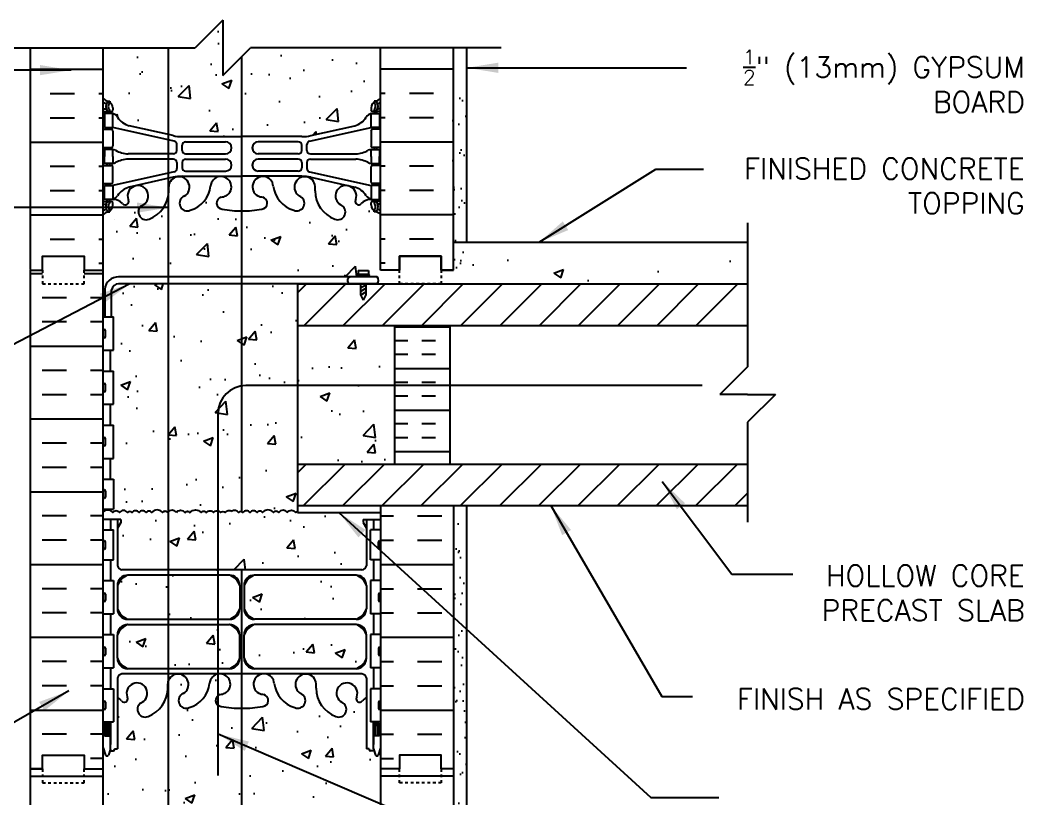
# Model space of a CAD drawing. Header units: inches. Extents: x 248.5 to 304.8, y 147.1 to 213.
# Drawn here: x 268.63 to 304.79, y 184.91 to 213.01 of the extents above; entities that cross this region are included whole.
import ezdxf

# ---------------------------------------------------------------- set-up
doc = ezdxf.new("R2010")
doc.units = ezdxf.units.IN
doc.header["$MEASUREMENT"] = 0
doc.linetypes.add('DASHED2', pattern=[0.375, 0.25, -0.125])
for name, color, linetype in [('HATCH', 12, 'Continuous'), ('line25', 2, 'Continuous'), ('LINE3', 3, 'Continuous'), ('LINE50', 5, 'Continuous'), ('LINE9', 9, 'Continuous'), ('TEXT', 4, 'Continuous'), ('Web_Edge', 9, 'Continuous')]:
    doc.layers.add(name, color=color, linetype=linetype)
doc.styles.add('DIM', font='romans.shx', dxfattribs={"width": 0.7})
doc.styles.add('ROMANS', font='romans.shx', dxfattribs={"height": 0.75})
doc.dimstyles.new('ext_12', dxfattribs={"dimscale": 12, "dimtxt": 0.09375, "dimasz": 0.09375, "dimexe": 0.09375, "dimexo": 0.0625, "dimgap": 0.0625, "dimtad": 1, "dimdec": 1, "dimzin": 3, "dimdsep": 46, "dimlunit": 4, "dimtxsty": 'DIM', "dimcen": 0.09, "dimdle": 0.09375, "dimclrt": 4, "dimadec": 0, "dimazin": 0, "dimtfac": 1, "dimtdec": 1, "dimtmove": 2, "dimatfit": 3, "dimfxl": 1, "dimfrac": 2, "dimtolj": 1, "dimtzin": 0, "dimarcsym": 0})
pattern_1 = [(50, (0, 0), (3.5863, -0.31376), [0.375, -4.125]), (355, (0, 0), (-0.693757, 3.76096), [0.3, -3.3]), (100.4514, (0.299, -0.026), (2.892544, 3.4472), [0.3187, -3.50571]), (46.1842, (0, 1), (5.336207, -0.827596), [0.5625, -6.1875]), (96.6356, (0.4447, 0.931), (4.67331, 4.87059), [0.47805, -5.25857]), (351.1842, (0, 1), (4.67331, 4.87059), [0.45, -4.95]), (21, (0.5, 0.75), (2.984535, -2.013094), [0.375, -4.125]), (326, (0.5, 0.75), (1.216577, 3.62575), [0.3, -3.3]), (71.4514, (0.7487, 0.5822), (4.201112, 1.612656), [0.3187, -3.50571]), (37.5, (0, 0), (0.0607993, 1.6644693), [0, -3.26, 0, -3.35, 0, -3.3125]), (7.5, (0, 0), (1.315348, 1.972059), [0, -1.91, 0, -3.185, 0, -1.2625]), (327.5, (-1.115, 0), (2.669112, -0.1127744), [0, -1.25, 0, -3.9, 0, -5.175]), (317.5, (-1.615, 0), (2.915931, 0.500525), [0, -1.625, 0, -2.59, 0, -3.675])]

msp = doc.modelspace()

# ---------------------------------------------------------------- hatches: boundary and pattern name
at = {"layer": 'HATCH'}
h = msp.add_hatch(dxfattribs=at)
h.set_pattern_fill('AR-CONC', color=256, scale=0.5)
h.set_pattern_definition(pattern_1)
h.paths.add_polyline_path([(281.632, 212.012), (276.944, 212.012), (275.944, 211.012), (275.944, 213.012), (274.944, 212.012), (271.632, 212.012), (271.632, 210.186, 0.08841), (271.778, 210.089), (271.868, 210.089), (271.868, 210.047, -0.249069), (271.978, 209.84), (271.978, 209.773, -0.414214), (271.915, 209.71), (271.868, 209.71), (271.868, 209.64), (271.973, 209.64, -0.168672), (272.159, 209.491, 0.17445), (272.566, 209.195), (274.147, 208.842, 0.054974), (274.474, 208.806), (276.632, 208.806), (278.79, 208.806, 0.054974), (279.117, 208.842), (280.697, 209.195, 0.17445), (281.105, 209.491, -0.168672), (281.291, 209.64), (281.396, 209.64), (281.396, 209.71), (281.348, 209.71, -0.414214), (281.286, 209.773), (281.286, 209.84, -0.249069), (281.396, 210.047), (281.396, 210.089), (281.486, 210.089, 0.088416), (281.632, 210.186)])
h.paths.add_polyline_path([(281.632, 205.994, 0.088416), (281.486, 206.091), (281.396, 206.091), (281.396, 206.133, -0.249069), (281.286, 206.34), (281.286, 206.408, -0.414214), (281.348, 206.47), (281.396, 206.47), (281.396, 206.54), (281.291, 206.54, 0.231736), (280.933, 206.389, -0.8344), (280.722, 206.515), (280.733, 206.536, 2.155404), (280.195, 206.342, -1), (279.981, 205.831, -0.311223), (279.272, 206.847), (279.273, 207.012, 1.661382), (278.711, 206.659, -1), (278.498, 206.148, -0.307094), (277.759, 207.043, 1.604516), (277.201, 206.667, 0.044004), (277.342, 206.628, -0.921438), (277.346, 206.189, -0.047544), (276.632, 206.125, -0.047544), (275.918, 206.189, -0.921438), (275.922, 206.628, 0.044004), (276.063, 206.667, 1.604516), (275.504, 207.043, -0.307094), (274.766, 206.148, -1), (274.552, 206.659, 1.661382), (273.991, 207.012), (273.991, 206.866, -0.316114), (273.282, 205.831, -1), (273.069, 206.342, 2.135543), (272.528, 206.541, -0.940447), (272.33, 206.389, 0.23174), (271.973, 206.54), (271.868, 206.54), (271.868, 206.47), (271.915, 206.47, -0.414214), (271.978, 206.408), (271.978, 206.34, -0.249069), (271.868, 206.133), (271.868, 206.091), (271.778, 206.091, 0.08841), (271.632, 205.994), (271.632, 203.994), (271.632, 202.299), (271.684, 202.299), (271.684, 203.301, -0.379483), (272.176, 203.744), (280.919, 203.744), (280.919, 203.784), (280.826, 203.784, -1), (280.826, 203.847), (280.826, 203.972), (281.201, 203.972), (281.201, 203.847, -1), (281.201, 203.784), (281.107, 203.784), (281.107, 203.744), (281.51, 203.744, -0.386179), (281.511, 203.494), (282.319, 203.494), (282.319, 203.994), (281.632, 203.994)])
h.paths.add_polyline_path([(278.632, 203.494), (272.177, 203.494, 0.366745), (271.934, 203.283), (271.934, 202.299), (271.997, 202.299), (271.997, 201.099), (271.892, 201.099), (271.892, 200.349), (271.997, 200.349), (271.997, 199.149), (271.892, 199.149), (271.892, 198.399), (271.997, 198.399), (271.997, 197.199), (271.892, 197.199), (271.892, 196.449), (271.997, 196.449), (271.997, 195.369), (271.792, 195.336, -0.244698), (271.975, 195.241, -0.520567), (272.214, 195.241, -0.520567), (272.511, 195.241, -0.520567), (272.668, 195.241, -0.520567), (272.923, 195.241, -0.520567), (273.178, 195.241, -0.520567), (273.376, 195.241, -0.520567), (273.767, 195.241, -0.520567), (273.96, 195.241, -0.53692), (274.267, 195.244, -0.53692), (274.573, 195.241, -0.520567), (274.766, 195.241, -0.520567), (275.157, 195.241, -0.520567), (275.355, 195.241, -0.520567), (275.61, 195.241, -0.520567), (275.865, 195.241, -0.520567), (276.022, 195.241, -0.399573), (276.267, 195.29, -0.399573), (276.511, 195.241, -0.520567), (276.668, 195.241, -0.520567), (276.923, 195.241, -0.520567), (277.178, 195.241, -0.520567), (277.376, 195.241, -0.520567), (277.767, 195.241, -0.520567), (277.96, 195.241, -0.53692), (278.267, 195.244, -0.53692), (278.573, 195.241, -0.159053), (278.631, 195.285), (278.631, 195.494), (278.632, 200.494)])
h.paths.add_polyline_path([(282.132, 201.994), (278.632, 201.994), (278.632, 200.494), (278.632, 196.994), (282.132, 196.994)])
h.paths.add_polyline_path([(281.122, 194.682), (281.002, 194.882), (281.002, 194.994), (281.632, 194.994), (281.632, 195.244), (278.631, 195.244), (278.631, 195.285, 0.159053), (278.573, 195.241, 0.53692), (278.267, 195.244, 0.53692), (277.96, 195.241, 0.520567), (277.767, 195.241, 0.520567), (277.376, 195.241, 0.520567), (277.178, 195.241, 0.520567), (276.923, 195.241, 0.520567), (276.668, 195.241, 0.520567), (276.511, 195.241, 0.399573), (276.267, 195.29, 0.399573), (276.022, 195.241, 0.520567), (275.865, 195.241, 0.520567), (275.61, 195.241, 0.520567), (275.355, 195.241, 0.520567), (275.157, 195.241, 0.520567), (274.766, 195.241, 0.520567), (274.573, 195.241, 0.53692), (274.267, 195.244, 0.53692), (273.96, 195.241, 0.520567), (273.767, 195.241, 0.520567), (273.376, 195.241, 0.520567), (273.178, 195.241, 0.520567), (272.923, 195.241, 0.520567), (272.668, 195.241, 0.520567), (272.511, 195.241, 0.520567), (272.214, 195.241, 0.520567), (271.975, 195.241, 0.472608), (271.632, 195.267), (271.632, 194.994), (272.262, 194.994), (272.262, 194.882), (272.142, 194.682), (272.142, 193.32, 0.268156), (272.303, 193.172), (280.961, 193.172, 0.268138), (281.122, 193.32)])
h.paths.add_polyline_path([(276.555, 190.828, 0.225652), (276.18, 191.203), (272.517, 191.203, 0.225652), (272.142, 190.828), (272.142, 189.987, 0.225652), (272.517, 189.612), (276.18, 189.612, 0.225652), (276.555, 189.987)])
h.paths.add_polyline_path([(276.555, 192.61, 0.225652), (276.18, 192.985), (272.517, 192.985, 0.225652), (272.142, 192.61), (272.142, 191.769, 0.225652), (272.517, 191.394), (276.18, 191.394, 0.225652), (276.555, 191.769)])
h.paths.add_polyline_path([(281.122, 192.61, 0.225652), (280.747, 192.985), (277.083, 192.985, 0.225652), (276.708, 192.61), (276.708, 191.769, 0.225652), (277.083, 191.394), (280.747, 191.394, 0.225652), (281.122, 191.769)])
h.paths.add_polyline_path([(281.122, 188.56, 0.108935), (280.969, 188.447, -0.8344), (280.758, 188.572), (280.769, 188.594, 2.155404), (280.231, 188.399, -1), (280.017, 187.888, -0.311223), (279.308, 188.904), (279.309, 189.069, 1.661382), (278.747, 188.717, -1), (278.534, 188.205, -0.307094), (277.795, 189.101, 1.604516), (277.237, 188.725, 0.055617), (277.416, 188.679, -0.843243), (277.382, 188.247, -0.049932), (276.632, 188.183, -0.049932), (275.882, 188.247, -0.843243), (275.848, 188.679, 0.055617), (276.027, 188.725, 1.604516), (275.468, 189.101, -0.307094), (274.73, 188.205, -1), (274.516, 188.717, 1.661382), (273.955, 189.069), (273.955, 188.924, -0.316114), (273.246, 187.888, -1), (273.033, 188.399, 2.155404), (272.494, 188.594), (272.506, 188.572, -0.834375), (272.294, 188.447, 0.108938), (272.142, 188.56), (272.142, 186.723), (272.042, 186.723), (272.042, 186.693, -0.414214), (271.992, 186.643), (271.866, 186.643), (271.823, 186.512, -0.725737), (271.717, 186.493), (271.632, 186.754), (271.632, 185.994), (271.632, 183.994, 0.08841), (271.778, 183.897), (271.868, 183.897), (271.868, 183.855, -0.249069), (271.978, 183.648), (271.978, 183.58, -0.414214), (271.915, 183.518), (271.868, 183.518), (271.868, 183.448), (271.973, 183.448, 0.231736), (272.33, 183.599, -0.8344), (272.542, 183.473), (272.53, 183.452, 2.155404), (273.069, 183.647, -1), (273.282, 184.158, -0.311223), (273.991, 183.142), (273.991, 182.977, 1.661382), (274.552, 183.329, -1), (274.766, 183.84, -0.307094), (275.504, 182.945, 1.604516), (276.063, 183.321, 0.055617), (275.884, 183.366, -0.843243), (275.918, 183.799, -0.047544), (276.632, 183.864, -0.047544), (277.346, 183.799, -0.843243), (277.38, 183.366, 0.055617), (277.201, 183.321, 1.604516), (277.759, 182.945, -0.307094), (278.498, 183.84, -1), (278.711, 183.329, 1.661382), (279.273, 182.977), (279.272, 183.122, -0.316114), (279.981, 184.158, -1), (280.195, 183.647, 2.155404), (280.733, 183.452), (280.722, 183.473, -0.834375), (280.933, 183.599, 0.23174), (281.291, 183.448), (281.396, 183.448), (281.396, 183.518), (281.348, 183.518, -0.414214), (281.286, 183.58), (281.286, 183.648, -0.249069), (281.396, 183.855), (281.396, 183.897), (281.486, 183.897, 0.088416), (281.632, 183.994), (281.632, 186.754), (281.553, 186.512, -0.725737), (281.447, 186.493), (281.398, 186.643), (281.272, 186.643, -0.414214), (281.222, 186.693), (281.222, 186.723), (281.122, 186.723)])
h.paths.add_polyline_path([(281.632, 179.802, 0.088416), (281.486, 179.899), (281.396, 179.899), (281.396, 179.941, -0.249069), (281.286, 180.148), (281.286, 180.215, -0.414214), (281.348, 180.278), (281.396, 180.278), (281.396, 180.348), (281.291, 180.348, -0.168672), (281.105, 180.498, 0.17445), (280.697, 180.793), (279.117, 181.146, 0.054974), (278.79, 181.182), (276.632, 181.182), (274.474, 181.182, 0.054974), (274.147, 181.146), (272.566, 180.793, 0.17445), (272.159, 180.498, -0.168672), (271.973, 180.348), (271.868, 180.348), (271.868, 180.278), (271.915, 180.278, -0.414214), (271.978, 180.215), (271.978, 180.148, -0.249069), (271.868, 179.941), (271.868, 179.899), (271.778, 179.899, 0.08841), (271.632, 179.802), (271.632, 174.186, 0.08841), (271.778, 174.089), (271.868, 174.089), (271.868, 174.047, -0.249069), (271.978, 173.84), (271.978, 173.773, -0.414214), (271.915, 173.71), (271.868, 173.71), (271.868, 173.64), (271.973, 173.64, -0.168672), (272.159, 173.491, 0.17445), (272.566, 173.195), (274.147, 172.842, 0.054974), (274.474, 172.806), (276.632, 172.806), (278.79, 172.806, 0.054974), (279.117, 172.842), (280.697, 173.195, 0.17445), (281.105, 173.491, -0.168672), (281.291, 173.64), (281.396, 173.64), (281.396, 173.71), (281.348, 173.71, -0.414214), (281.286, 173.773), (281.286, 173.84, -0.249069), (281.396, 174.047), (281.396, 174.089), (281.486, 174.089, 0.088416), (281.632, 174.186)])
h = msp.add_hatch(dxfattribs=at)
h.set_pattern_fill('AR-SAND', color=256, scale=0.5, style=0)
h.set_pattern_definition([(37.5, (177.433, 40.067), (-0.0314967, 0.963412), [0, -0.76, 0, -0.85, 0, -0.8125]), (7.5, (177.433, 40.067), (0.884888, 1.411073), [0, -0.41, 0, -0.685, 0, -0.2625]), (327.5, (176.818, 40.067), (1.557071, 0.0028295), [0, -0.25, 0, -0.9, 0, -1.175]), (317.5, (176.818, 40.067), (1.503063, 0.438838), [0, -0.125, 0, -0.59, 0, -0.675])])
h.paths.add_polyline_path([(284.236, 203.494), (284.736, 203.494), (284.736, 210.468), (284.236, 210.468)])
h = msp.add_hatch(dxfattribs=at)
h.set_pattern_fill('AR-CONC', color=256, scale=0.5, style=0)
h.set_pattern_definition([(50, (188.507, -36.9812), (3.5863, -0.31376), [0.375, -4.125]), (355, (188.507, -36.9812), (-0.693757, 3.76096), [0.3, -3.3]), (100.4514, (188.806, -37.0074), (2.892547, 3.447198), [0.3187, -3.50571]), (46.1842, (188.507, -35.9812), (5.336205, -0.827595), [0.5625, -6.1875]), (96.6356, (188.952, -36.05), (4.67331, 4.87059), [0.47805, -5.25856]), (351.1842, (188.507, -35.981), (4.67331, 4.87059), [0.45, -4.95]), (21, (189.007, -36.2312), (2.984535, -2.013094), [0.375, -4.125]), (326, (189.007, -36.2312), (1.216577, 3.62575), [0.3, -3.3]), (71.4514, (189.2558, -36.399), (4.201113, 1.612652), [0.3187, -3.50571]), (37.5, (188.5071, -36.9812), (0.060799, 1.664469), [0, -3.26, 0, -3.35, 0, -3.3125]), (7.5, (188.507, -36.9812), (1.315348, 1.972059), [0, -1.91, 0, -3.185, 0, -1.2625]), (327.5, (187.392, -36.9812), (2.669112, -0.1127744), [0, -1.25, 0, -3.9, 0, -5.175]), (317.5, (186.892, -36.9812), (2.91593, 0.500525), [0, -1.625, 0, -2.59, 0, -3.675])])
h.paths.add_polyline_path([(284.257, 204.494), (284.257, 203.494), (294.866, 203.494), (294.866, 204.494)])
h = msp.add_hatch(dxfattribs=at)
h.set_pattern_fill('INSUL', color=256, scale=7, angle=180, style=0)
h.set_pattern_definition([(180, (279.0488, 185.494), (-3e-16, -2.625), []), (180, (279.0488, 184.619), (-3e-16, -2.625), [0.875, -0.875]), (180, (279.0488, 183.744), (-3e-16, -2.625), [0.875, -0.875])])
h.paths.add_polyline_path([(269.007, 185.994), (269.444, 185.994), (269.444, 186.494), (270.944, 186.494), (270.944, 185.994), (271.632, 185.994), (271.632, 203.994), (271.382, 203.994), (270.944, 203.994), (270.944, 203.494), (269.444, 203.494), (269.444, 203.994), (269.007, 203.994)])
h = msp.add_hatch(dxfattribs=at)
h.set_pattern_fill('ANSI31', color=256, scale=8, style=0)
h.set_pattern_definition([(45, (188.6147, 42.4402), (-0.707107, 0.707107), [])])
edge = h.paths.add_edge_path()
edge.add_line((294.366, 201.994), (294.866, 202.494))
edge.add_line((294.866, 202.494), (294.866, 203.494))
edge.add_line((294.866, 203.494), (283.499, 203.494))
edge.add_arc((283.346, 203.601), 0.186, 318.1805, 325.0817, ccw=False)
edge.add_line((283.485, 203.477), (283.12, 203.477))
edge.add_line((283.12, 203.477), (283.08, 203.453))
edge.add_line((283.08, 203.453), (283.069, 203.494))
edge.add_line((283.069, 203.494), (282.986, 203.494))
edge.add_line((282.986, 203.494), (282.921, 203.494))
edge.add_line((282.921, 203.494), (282.893, 203.477))
edge.add_line((282.893, 203.477), (282.532, 203.477))
edge.add_arc((282.531, 203.602), 0.125, 269.3947, 270.6053, ccw=False)
edge.add_line((282.529, 203.477), (278.632, 203.477))
edge.add_line((278.632, 203.477), (278.632, 201.994))
edge.add_line((278.632, 201.994), (294.366, 201.994))
h = msp.add_hatch(dxfattribs=at)
h.set_pattern_fill('INSUL', color=256, scale=4, angle=180, style=0)
h.set_pattern_definition([(180, (188.6147, 44.4402), (-2e-16, -1.5), []), (180, (188.6147, 43.9402), (-2e-16, -1.5), [0.5, -0.5]), (180, (188.6147, 43.4402), (-2e-16, -1.5), [0.5, -0.5])])
h.paths.add_polyline_path([(284.132, 201.614), (282.132, 201.614), (282.132, 196.994), (284.132, 196.994)])
h.paths.add_polyline_path([(284.132, 201.994), (282.132, 201.994), (282.132, 201.614), (284.132, 201.614)])
h = msp.add_hatch(dxfattribs=at)
h.set_pattern_fill('ANSI31', color=256, scale=8, style=0)
h.set_pattern_definition([(45, (188.6147, 44.4402), (-0.707107, 0.707107), [])])
h.paths.add_polyline_path([(294.866, 196.994), (278.632, 196.994), (278.631, 195.494), (294.866, 195.494)])
h = msp.add_hatch(dxfattribs=at)
h.set_pattern_fill('INSUL', color=256, scale=7, angle=180, style=0)
h.set_pattern_definition([(7e-15, (274.2147, 185.494), (3e-16, -2.625), []), (7e-15, (274.2147, 184.619), (3e-16, -2.625), [0.875, -0.875]), (7e-15, (274.2147, 183.744), (3e-16, -2.625), [0.875, -0.875])])
h.paths.add_polyline_path([(284.257, 195.494), (281.632, 195.494), (281.632, 185.994), (282.319, 185.994), (282.319, 186.494), (283.819, 186.494), (283.819, 185.994), (284.257, 185.994)])
h = msp.add_hatch(dxfattribs=at)
h.set_pattern_fill('AR-SAND', color=256, scale=0.5, style=0)
h.set_pattern_definition([(37.5, (188.6147, 33.4142), (-0.0314967, 0.963412), [0, -0.76, 0, -0.85, 0, -0.8125]), (7.5, (188.6147, 33.4142), (0.884888, 1.411073), [0, -0.41, 0, -0.685, 0, -0.2625]), (327.5, (187.9997, 33.4142), (1.557071, 0.0028295), [0, -0.25, 0, -0.9, 0, -1.175]), (317.5, (187.9997, 33.4142), (1.503063, 0.438838), [0, -0.125, 0, -0.59, 0, -0.675])])
h.paths.add_polyline_path([(284.257, 169.997), (284.736, 169.997), (284.736, 195.494), (284.257, 195.494)])
h = msp.add_hatch(dxfattribs=at)
h.set_pattern_fill('AR-CONC', color=256, scale=0.5)
h.set_pattern_definition(pattern_1)
h.paths.add_polyline_path([(281.122, 190.828, 0.225652), (280.747, 191.203), (277.083, 191.203, 0.225652), (276.708, 190.828), (276.708, 189.987, 0.225652), (277.083, 189.612), (280.747, 189.612, 0.225652), (281.122, 189.987)])

# ---------------------------------------------------------------- linework, layer by layer
for p, q in [((269.007, 211.235), (271.632, 211.235)), ((284.257, 211.235), (281.632, 211.235)), ((269.72, 210.36), (270.595, 210.36)), ((271.47, 210.36), (271.632, 210.36)), ((281.793, 210.36), (281.632, 210.36)), ((283.543, 210.36), (282.668, 210.36)), ((269.72, 209.485), (270.595, 209.485)), ((271.47, 209.485), (271.632, 209.485)), ((281.793, 209.485), (281.632, 209.485)), ((283.543, 209.485), (282.668, 209.485)), ((269.007, 208.61), (271.632, 208.61)), ((284.257, 208.61), (281.632, 208.61)), ((269.72, 207.735), (270.595, 207.735)), ((271.47, 207.735), (271.632, 207.735)), ((281.793, 207.735), (281.632, 207.735)), ((283.543, 207.735), (282.668, 207.735)), ((269.72, 206.86), (270.595, 206.86)), ((271.47, 206.86), (271.632, 206.86)), ((281.793, 206.86), (281.632, 206.86)), ((283.543, 206.86), (282.668, 206.86)), ((269.007, 205.985), (271.632, 205.985)), ((272.054, 205.806), (272.054, 205.806)), ((284.257, 205.985), (281.632, 205.985)), ((269.72, 205.11), (270.595, 205.11)), ((271.47, 205.11), (271.632, 205.11)), ((281.793, 205.11), (281.632, 205.11)), ((283.543, 205.11), (282.668, 205.11)), ((271.47, 204.235), (271.632, 204.235)), ((281.793, 204.235), (281.632, 204.235)), ((269.007, 185.735), (271.632, 185.735)), ((284.257, 185.735), (281.632, 185.735))]:
    msp.add_line(p, q, dxfattribs=at)
for points in [[(274.267, 195.244, 0.53692), (273.96, 195.241, 0.520567), (273.767, 195.241, 0.520567), (273.376, 195.241, 0.520567), (273.178, 195.241, 0.520567), (272.923, 195.241, 0.520567), (272.668, 195.241, 0.520567), (272.511, 195.241, 0.520567), (272.214, 195.241, 0.520567), (271.975, 195.241, 0.472608), (271.632, 195.267, 0.472608)], [(274.267, 195.244, -0.53692), (274.573, 195.241, -0.520567), (274.766, 195.241, -0.520567), (275.157, 195.241, -0.520567), (275.355, 195.241, -0.520567), (275.61, 195.241, -0.520567), (275.865, 195.241, -0.520567), (276.022, 195.241, -0.399573), (276.267, 195.29, -0.399573)], [(278.267, 195.244, 0.53692), (277.96, 195.241, 0.520567), (277.767, 195.241, 0.520567), (277.376, 195.241, 0.520567), (277.178, 195.241, 0.520567), (276.923, 195.241, 0.520567), (276.668, 195.241, 0.520567), (276.511, 195.241, 0.399573), (276.267, 195.29, 0.399573)], [(278.267, 195.244, -0.53692), (278.573, 195.241, -0.159053), (278.631, 195.285, -0.159053)]]:
    msp.add_lwpolyline(points, format="xyb", dxfattribs=at)
at = {"layer": 'line25'}
for p, q in [((271.632, 203.994), (271.632, 212.012)), ((281.632, 203.994), (281.632, 212.012)), ((271.632, 185.994), (271.632, 203.994)), ((278.632, 203.494), (294.866, 203.494)), ((284.236, 203.494), (294.866, 203.494)), ((271.632, 202.299), (271.997, 202.299)), ((271.997, 201.099), (271.997, 202.299)), ((271.632, 201.099), (271.997, 201.099)), ((271.632, 200.349), (271.997, 200.349)), ((271.997, 199.149), (271.997, 200.349)), ((271.632, 199.149), (271.997, 199.149)), ((271.632, 198.399), (271.997, 198.399)), ((271.997, 197.199), (271.997, 198.399)), ((271.632, 197.199), (271.997, 197.199)), ((271.632, 196.449), (271.997, 196.449)), ((271.997, 196.449), (271.997, 195.369)), ((271.632, 195.369), (271.997, 195.369)), ((278.631, 195.494), (278.631, 195.244)), ((278.631, 195.494), (294.866, 195.494)), ((281.632, 195.494), (281.632, 169.985)), ((284.236, 195.494), (294.866, 195.494)), ((278.631, 195.244), (281.632, 195.244)), ((271.632, 194.619), (271.997, 194.619)), ((271.997, 193.539), (271.997, 194.619)), ((281.632, 194.619), (281.267, 194.619)), ((281.267, 193.539), (281.267, 194.619)), ((271.632, 193.539), (271.997, 193.539)), ((281.632, 193.539), (281.267, 193.539)), ((271.632, 192.789), (271.997, 192.789)), ((271.997, 192.789), (271.997, 191.589)), ((281.632, 192.789), (281.267, 192.789)), ((281.267, 192.789), (281.267, 191.589)), ((271.632, 191.589), (271.997, 191.589)), ((281.632, 191.589), (281.267, 191.589)), ((271.632, 190.839), (271.997, 190.839)), ((271.997, 190.839), (271.997, 189.639)), ((281.632, 190.839), (281.267, 190.839)), ((281.267, 190.839), (281.267, 189.639)), ((271.632, 189.639), (271.997, 189.639)), ((281.632, 189.639), (281.267, 189.639)), ((271.632, 188.889), (271.997, 188.889)), ((271.997, 188.889), (271.997, 187.689)), ((281.632, 188.889), (281.267, 188.889)), ((281.267, 188.889), (281.267, 187.689)), ((271.632, 187.689), (271.997, 187.689)), ((281.632, 187.689), (281.267, 187.689)), ((271.632, 169.985), (271.632, 185.994))]:
    msp.add_line(p, q, dxfattribs=at)
msp.add_lwpolyline([(278.632, 203.494), (278.632, 200.494), (278.631, 195.494)], dxfattribs=at)
at = {"layer": 'LINE3'}
for p, q in [((273.975, 211.997), (273.975, 173.899)), ((276.615, 211.682), (276.615, 195.292)), ((293.23, 199.823), (276.772, 199.823)), ((275.772, 185.756), (275.772, 198.823)), ((276.614, 193.209), (276.615, 169.655))]:
    msp.add_line(p, q, dxfattribs=at)
msp.add_arc((276.772, 198.823), 1, 90, 180, dxfattribs=at)
at = {"layer": 'LINE50'}
for p, q in [((269.007, 204.009), (269.007, 212.012)), ((284.257, 203.994), (284.257, 212.012)), ((283.819, 204.494), (282.319, 204.494)), ((282.319, 204.494), (282.319, 203.994)), ((283.819, 203.994), (283.819, 204.494)), ((281.04, 203.994), (281.04, 203.994)), ((282.319, 203.994), (281.632, 203.994)), ((284.257, 203.994), (283.819, 203.994)), ((284.256, 195.494), (284.257, 169.985)), ((269.007, 169.985), (269.007, 185.994))]:
    msp.add_line(p, q, dxfattribs=at)
for points in [[(269.444, 185.994), (269.007, 185.994), (269.007, 203.994), (269.444, 203.994), (269.444, 204.494), (270.944, 204.494), (270.944, 203.994), (271.382, 203.994), (271.632, 203.994)], [(269.007, 203.994), (269.444, 203.994), (269.444, 204.494), (270.944, 204.494), (270.944, 203.994), (271.632, 203.994)], [(282.319, 203.994), (282.319, 204.494), (283.819, 204.494), (283.819, 203.994), (284.257, 203.994)], [(269.007, 185.994), (269.444, 185.994), (269.444, 186.494), (270.944, 186.494), (270.944, 185.994), (271.632, 185.994)], [(269.007, 185.994), (269.444, 185.994), (269.444, 186.494), (270.944, 186.494), (270.944, 185.994), (271.632, 185.994)], [(284.256, 185.994), (283.819, 185.994), (283.819, 186.494), (282.319, 186.494), (282.319, 185.994), (281.631, 185.994)]]:
    msp.add_lwpolyline(points, dxfattribs=at)
at = {"layer": 'LINE9'}
for p, q in [((275.944, 213.012), (274.944, 212.012)), ((275.944, 213.012), (275.944, 211.012)), ((267.138, 212.012), (274.944, 212.012)), ((275.944, 211.012), (276.944, 212.012)), ((285.981, 212.012), (276.944, 212.012)), ((284.736, 204.994), (284.736, 211.997)), ((294.866, 205.699), (294.866, 200.505)), ((284.256, 204.994), (294.866, 204.994)), ((280.826, 203.972), (280.826, 203.847)), ((280.826, 203.972), (281.201, 203.972)), ((281.201, 203.972), (281.201, 203.847)), ((281.51, 203.744), (272.176, 203.744)), ((280.826, 203.847), (281.201, 203.847)), ((280.826, 203.784), (281.201, 203.784)), ((280.826, 203.784), (281.201, 203.784)), ((280.919, 203.744), (280.919, 203.784)), ((281.107, 203.744), (281.107, 203.784)), ((271.684, 203.301), (271.684, 202.299)), ((271.934, 202.299), (271.934, 203.283)), ((281.511, 203.494), (272.177, 203.494)), ((280.905, 203.479), (280.931, 203.494)), ((280.905, 203.346), (281.124, 203.472)), ((280.905, 203.221), (281.124, 203.347)), ((280.919, 203.096), (280.919, 203.494)), ((281.107, 203.096), (281.107, 203.494)), ((280.905, 203.088), (281.124, 203.214)), ((281.013, 202.909), (280.919, 203.096)), ((281.013, 202.909), (281.107, 203.096)), ((271.632, 201.589), (271.632, 201.809)), ((271.672, 201.849), (271.672, 201.849)), ((271.712, 201.589), (271.712, 201.809)), ((278.632, 201.994), (294.866, 201.994)), ((282.132, 201.994), (282.132, 196.994)), ((284.132, 201.994), (284.132, 196.994)), ((271.632, 201.754), (271.632, 201.754)), ((271.632, 201.644), (271.632, 201.644)), ((271.672, 201.549), (271.672, 201.549)), ((294.866, 200.505), (293.866, 199.505)), ((294.866, 200.505), (294.866, 200.505)), ((271.632, 199.639), (271.632, 199.859)), ((271.632, 199.804), (271.632, 199.804)), ((271.632, 199.694), (271.632, 199.694)), ((271.672, 199.899), (271.672, 199.899)), ((271.712, 199.639), (271.712, 199.859)), ((271.672, 199.599), (271.672, 199.599)), ((294.866, 199.505), (293.866, 199.505)), ((294.866, 199.505), (295.866, 199.505)), ((295.866, 199.505), (294.866, 198.505)), ((294.866, 198.505), (294.866, 194.897)), ((271.632, 197.689), (271.632, 197.909)), ((271.632, 197.854), (271.632, 197.854)), ((271.672, 197.949), (271.672, 197.949)), ((271.712, 197.689), (271.712, 197.909)), ((271.632, 197.744), (271.632, 197.744)), ((271.672, 197.649), (271.672, 197.649)), ((278.632, 196.994), (294.866, 196.994)), ((271.632, 196.019), (271.632, 195.799)), ((271.672, 196.059), (271.672, 196.059)), ((271.712, 196.019), (271.712, 195.799)), ((271.632, 195.964), (271.632, 195.964)), ((271.632, 195.854), (271.632, 195.854)), ((271.672, 195.759), (271.672, 195.759)), ((284.736, 169.985), (284.736, 195.494)), ((271.632, 193.969), (271.632, 194.189)), ((271.672, 194.229), (271.672, 194.229)), ((271.712, 193.969), (271.712, 194.189)), ((281.552, 193.969), (281.552, 194.189)), ((281.592, 194.229), (281.592, 194.229)), ((281.632, 193.969), (281.632, 194.189)), ((271.632, 194.134), (271.632, 194.134)), ((271.632, 194.024), (271.632, 194.024)), ((271.672, 193.929), (271.672, 193.929)), ((281.592, 193.929), (281.592, 193.929)), ((281.632, 194.134), (281.632, 194.134)), ((281.632, 194.024), (281.632, 194.024)), ((271.632, 192.299), (271.632, 192.079)), ((271.632, 192.244), (271.632, 192.244)), ((271.632, 192.134), (271.632, 192.134)), ((271.672, 192.339), (271.672, 192.339)), ((271.672, 192.039), (271.672, 192.039)), ((271.712, 192.299), (271.712, 192.079)), ((281.552, 192.299), (281.552, 192.079)), ((281.592, 192.339), (281.592, 192.339)), ((281.592, 192.039), (281.592, 192.039)), ((281.632, 192.299), (281.632, 192.079)), ((281.632, 192.244), (281.632, 192.244)), ((281.632, 192.134), (281.632, 192.134)), ((271.632, 190.349), (271.632, 190.129)), ((271.632, 190.294), (271.632, 190.294)), ((271.712, 190.349), (271.712, 190.129)), ((281.552, 190.349), (281.552, 190.129)), ((281.632, 190.349), (281.632, 190.129)), ((281.632, 190.294), (281.632, 190.294)), ((271.632, 190.184), (271.632, 190.184)), ((271.672, 190.089), (271.672, 190.089)), ((281.592, 190.089), (281.592, 190.089)), ((281.632, 190.184), (281.632, 190.184)), ((271.632, 188.399), (271.632, 188.179)), ((271.672, 188.439), (271.672, 188.439)), ((271.712, 188.399), (271.712, 188.179)), ((281.552, 188.399), (281.552, 188.179)), ((281.592, 188.439), (281.592, 188.439)), ((281.632, 188.399), (281.632, 188.179)), ((271.632, 188.344), (271.632, 188.344)), ((271.632, 188.234), (271.632, 188.234)), ((271.672, 188.139), (271.672, 188.139)), ((281.592, 188.139), (281.592, 188.139)), ((281.632, 188.344), (281.632, 188.344)), ((281.632, 188.234), (281.632, 188.234))]:
    msp.add_line(p, q, dxfattribs=at)
at = {"layer": 'LINE9', "linetype": 'DASHED2', "ltscale": 0.15}
for p, q in [((269.444, 185.994), (269.444, 185.494)), ((270.944, 185.494), (270.944, 185.994)), ((282.319, 185.494), (282.319, 185.994)), ((283.819, 185.994), (283.819, 185.494)), ((269.444, 185.494), (270.944, 185.494)), ((283.819, 185.494), (282.319, 185.494))]:
    msp.add_line(p, q, dxfattribs=at)
for points in [[(269.444, 203.994), (269.444, 203.994), (269.444, 203.494), (270.944, 203.494), (270.944, 203.994), (270.944, 203.994)], [(283.819, 203.994), (283.819, 203.994), (283.819, 203.494), (282.319, 203.494), (282.319, 203.994)]]:
    msp.add_lwpolyline(points, dxfattribs=at)
at = {"layer": 'LINE9'}
for centre, radius, start, end in [((272.18, 203.245), 0.499, 89.3543, 173.5797), ((280.558, 203.619), 0.125, 89.3947, 270.6053), ((280.826, 203.815), 0.0312, 90, 270), ((281.201, 203.815), 0.0312, 270, 90), ((281.373, 203.618), 0.186, 318.1805, 42.6425), ((272.18, 203.245), 0.249, 89.3543, 171.2068), ((271.672, 201.809), 0.04, 90, 180), ((271.672, 201.809), 0.04, 360, 90), ((271.672, 201.589), 0.04, 180, 270), ((271.672, 201.589), 0.04, 270, 0), ((271.672, 199.859), 0.04, 90, 180), ((271.672, 199.639), 0.04, 180, 270), ((271.672, 199.859), 0.04, 360, 90), ((271.672, 199.639), 0.04, 270, 0), ((271.672, 197.909), 0.04, 90, 180), ((271.672, 197.909), 0.04, 360, 90), ((271.672, 197.689), 0.04, 180, 270), ((271.672, 197.689), 0.04, 270, 0), ((271.672, 196.019), 0.04, 90, 180), ((271.672, 196.019), 0.04, 0, 90), ((271.672, 195.799), 0.04, 180, 270), ((271.672, 195.799), 0.04, 270, 0), ((271.672, 194.189), 0.04, 90, 180), ((271.672, 194.189), 0.04, 360, 90), ((281.592, 194.189), 0.04, 90, 180), ((281.592, 194.189), 0.04, 0, 90), ((271.672, 193.969), 0.04, 180, 270), ((271.672, 193.969), 0.04, 270, 0), ((281.592, 193.969), 0.04, 180, 270), ((281.592, 193.969), 0.04, 270, 0), ((271.672, 192.299), 0.04, 90, 180), ((271.672, 192.079), 0.04, 180, 270), ((271.672, 192.299), 0.04, 0, 90), ((271.672, 192.079), 0.04, 270, 0), ((281.592, 192.299), 0.04, 90, 180), ((281.592, 192.079), 0.04, 180, 270), ((281.592, 192.299), 0.04, 360, 90), ((281.592, 192.079), 0.04, 270, 0), ((271.672, 190.349), 0.04, 90, 180), ((271.672, 190.349), 0.04, 0, 90), ((281.592, 190.349), 0.04, 90, 180), ((281.592, 190.349), 0.04, 360, 90), ((271.672, 190.129), 0.04, 180, 270), ((271.672, 190.129), 0.04, 270, 0), ((281.592, 190.129), 0.04, 180, 270), ((281.592, 190.129), 0.04, 270, 0), ((271.672, 188.399), 0.04, 90, 180), ((271.672, 188.399), 0.04, 0, 90), ((281.592, 188.399), 0.04, 90, 180), ((281.592, 188.399), 0.04, 360, 90), ((271.672, 188.179), 0.04, 180, 270), ((271.672, 188.179), 0.04, 270, 0), ((281.592, 188.179), 0.04, 180, 270), ((281.592, 188.179), 0.04, 270, 0)]:
    msp.add_arc(centre, radius, start, end, dxfattribs=at)
at = {"layer": 'Web_Edge'}
for p, q in [((271.632, 209.81), (271.71, 209.81)), ((271.778, 210.089), (271.868, 210.089)), ((271.868, 210.089), (271.868, 210.047)), ((271.978, 209.84), (271.978, 209.773)), ((281.286, 209.84), (281.286, 209.773)), ((281.486, 210.089), (281.396, 210.089)), ((281.396, 210.089), (281.396, 210.047)), ((281.632, 209.81), (281.554, 209.81)), ((271.632, 209.71), (271.915, 209.71)), ((271.778, 209.71), (271.778, 209.64)), ((271.868, 209.71), (271.868, 209.64)), ((281.632, 209.71), (281.348, 209.71)), ((281.396, 209.71), (281.396, 209.64)), ((281.486, 209.71), (281.486, 209.64)), ((271.632, 209.07), (271.915, 209.07)), ((271.778, 209.14), (271.778, 209.07)), ((271.868, 209.14), (271.868, 209.07)), ((274.19, 208.644), (271.973, 209.14)), ((274.147, 208.842), (272.566, 209.195)), ((279.073, 208.644), (281.291, 209.14)), ((279.117, 208.842), (280.697, 209.195)), ((281.632, 209.07), (281.348, 209.07)), ((281.396, 209.14), (281.396, 209.07)), ((281.486, 209.14), (281.486, 209.07)), ((271.978, 209.008), (271.978, 208.473)), ((274.474, 208.806), (276.632, 208.806)), ((278.79, 208.806), (276.632, 208.806)), ((281.286, 209.008), (281.286, 208.473)), ((271.632, 208.41), (271.915, 208.41)), ((271.778, 208.41), (271.778, 208.34)), ((271.868, 208.41), (271.868, 208.34)), ((274.288, 208.309), (274.288, 208.522)), ((274.475, 208.31), (274.475, 208.494)), ((274.6, 208.619), (276.04, 208.619)), ((278.663, 208.619), (277.223, 208.619)), ((278.788, 208.31), (278.788, 208.494)), ((278.975, 208.309), (278.975, 208.522)), ((281.632, 208.41), (281.348, 208.41)), ((281.396, 208.41), (281.396, 208.34)), ((281.486, 208.41), (281.486, 208.34)), ((274.163, 208.184), (272.525, 208.184)), ((274.163, 207.996), (272.525, 207.996)), ((274.6, 208.185), (276.04, 208.185)), ((274.6, 207.995), (276.04, 207.995)), ((278.663, 208.185), (277.223, 208.185)), ((278.663, 207.995), (277.223, 207.995)), ((279.1, 208.184), (280.738, 208.184)), ((279.1, 207.996), (280.738, 207.996)), ((271.632, 207.77), (271.915, 207.77)), ((271.778, 207.77), (271.778, 207.84)), ((271.868, 207.77), (271.868, 207.84)), ((271.978, 207.173), (271.978, 207.708)), ((274.288, 207.871), (274.288, 207.659)), ((274.475, 207.87), (274.475, 207.686)), ((278.788, 207.87), (278.788, 207.686)), ((278.975, 207.871), (278.975, 207.659)), ((281.286, 207.173), (281.286, 207.708)), ((281.632, 207.77), (281.348, 207.77)), ((281.396, 207.77), (281.396, 207.84)), ((281.486, 207.77), (281.486, 207.84)), ((274.19, 207.537), (271.973, 207.04)), ((274.147, 207.339), (272.566, 206.986)), ((274.474, 207.375), (276.632, 207.375)), ((274.6, 207.561), (276.04, 207.561)), ((278.79, 207.375), (276.632, 207.375)), ((278.663, 207.561), (277.223, 207.561)), ((279.073, 207.537), (281.291, 207.04)), ((279.117, 207.339), (280.697, 206.986)), ((271.632, 207.11), (271.915, 207.11)), ((271.778, 207.04), (271.778, 207.11)), ((271.868, 207.04), (271.868, 207.11)), ((273.991, 206.847), (273.991, 207.012)), ((279.272, 206.847), (279.273, 207.012)), ((281.632, 207.11), (281.348, 207.11)), ((281.396, 207.04), (281.396, 207.11)), ((281.486, 207.04), (281.486, 207.11)), ((271.778, 206.47), (271.778, 206.54)), ((271.868, 206.47), (271.868, 206.54)), ((272.53, 206.536), (272.542, 206.515)), ((280.733, 206.536), (280.722, 206.515)), ((281.396, 206.47), (281.396, 206.54)), ((281.486, 206.47), (281.486, 206.54)), ((271.632, 206.47), (271.915, 206.47)), ((271.632, 206.37), (271.71, 206.37)), ((271.868, 206.091), (271.868, 206.133)), ((271.978, 206.34), (271.978, 206.408)), ((281.286, 206.34), (281.286, 206.408)), ((281.632, 206.47), (281.348, 206.47)), ((281.396, 206.091), (281.396, 206.133)), ((281.632, 206.37), (281.554, 206.37)), ((271.778, 206.091), (271.868, 206.091)), ((281.486, 206.091), (281.396, 206.091)), ((272.252, 194.994), (271.632, 194.994)), ((272.262, 194.994), (271.632, 194.994)), ((272.142, 194.994), (272.142, 193.32)), ((272.262, 194.994), (272.262, 194.882)), ((272.262, 194.994), (272.262, 194.882)), ((281.002, 194.994), (281.632, 194.994)), ((281.002, 194.994), (281.632, 194.994)), ((281.002, 194.994), (281.002, 194.882)), ((281.002, 194.994), (281.002, 194.882)), ((281.122, 194.994), (281.122, 193.32)), ((272.262, 194.882), (272.142, 194.682)), ((272.262, 194.882), (272.142, 194.682)), ((281.002, 194.882), (281.122, 194.682)), ((281.002, 194.882), (281.122, 194.682)), ((280.961, 193.172), (272.303, 193.172)), ((276.18, 192.985), (272.517, 192.985)), ((280.747, 192.985), (277.083, 192.985)), ((272.142, 192.61), (272.142, 191.769)), ((276.555, 192.61), (276.555, 191.769)), ((276.708, 192.611), (276.708, 191.77)), ((281.122, 192.61), (281.122, 191.769)), ((272.517, 191.394), (276.18, 191.394)), ((280.747, 191.394), (277.083, 191.394)), ((272.517, 191.203), (276.18, 191.203)), ((280.747, 191.203), (277.083, 191.203)), ((272.142, 189.987), (272.142, 190.828)), ((276.555, 189.987), (276.555, 190.828)), ((276.708, 189.987), (276.708, 190.827)), ((281.122, 189.987), (281.122, 190.828)), ((276.18, 189.612), (272.517, 189.612)), ((280.747, 189.612), (277.083, 189.612)), ((272.142, 189.277), (272.142, 186.723)), ((280.961, 189.425), (272.303, 189.425)), ((281.122, 189.277), (281.122, 186.723)), ((273.955, 188.904), (273.955, 189.069)), ((279.308, 188.904), (279.309, 189.069)), ((272.494, 188.594), (272.506, 188.572)), ((280.769, 188.594), (280.758, 188.572)), ((271.892, 186.723), (271.892, 187.689)), ((281.372, 186.723), (281.372, 187.689)), ((271.632, 186.754), (271.717, 186.493)), ((271.892, 186.723), (271.817, 186.493)), ((271.866, 186.643), (271.992, 186.643)), ((272.042, 186.723), (272.142, 186.723)), ((272.042, 186.723), (272.042, 186.693)), ((272.042, 186.693), (272.042, 186.693)), ((281.222, 186.723), (281.122, 186.723)), ((281.222, 186.723), (281.222, 186.693)), ((281.222, 186.693), (281.222, 186.693)), ((281.398, 186.643), (281.272, 186.643)), ((281.372, 186.723), (281.447, 186.493)), ((281.632, 186.754), (281.547, 186.493))]:
    msp.add_line(p, q, dxfattribs=at)
for points in [[(271.673, 209.14), (271.973, 209.14), (271.973, 209.64), (271.673, 209.64)], [(281.591, 209.14), (281.291, 209.14), (281.291, 209.64), (281.591, 209.64)], [(271.673, 207.04), (271.973, 207.04), (271.973, 206.54), (271.673, 206.54)], [(281.591, 207.04), (281.291, 207.04), (281.291, 206.54), (281.591, 206.54)], [(271.842, 187.633), (271.692, 187.633), (271.692, 187.193), (271.842, 187.193)], [(271.802, 187.573), (271.732, 187.573), (271.732, 187.193), (271.802, 187.193)], [(281.422, 187.633), (281.572, 187.633), (281.572, 187.193), (281.422, 187.193)], [(281.462, 187.573), (281.532, 187.573), (281.532, 187.193), (281.462, 187.193)]]:
    msp.add_lwpolyline(points, close=True, dxfattribs=at)
for points in [[(271.973, 208.09), (271.973, 208.34), (271.673, 208.34), (271.673, 208.09)], [(281.291, 208.09), (281.291, 208.34), (281.591, 208.34), (281.591, 208.09)], [(271.973, 208.09), (271.973, 207.84), (271.673, 207.84), (271.673, 208.09)], [(281.291, 208.09), (281.291, 207.84), (281.591, 207.84), (281.591, 208.09)], [(271.892, 200.349), (271.892, 201.099)], [(271.892, 198.399), (271.892, 199.149)], [(271.892, 196.449), (271.892, 197.199)], [(271.892, 194.994), (271.892, 194.619)], [(281.372, 194.994), (281.372, 194.619)], [(271.892, 193.539), (271.892, 192.789)], [(281.372, 193.539), (281.372, 192.789)], [(271.892, 191.589), (271.892, 190.839)], [(281.372, 191.589), (281.372, 190.839)], [(271.892, 189.639), (271.892, 188.889)], [(281.372, 189.639), (281.372, 188.889)], [(271.892, 187.689), (271.892, 186.873)], [(281.372, 187.689), (281.372, 186.873)]]:
    msp.add_lwpolyline(points, dxfattribs=at)
for centre, radius, start, end in [((271.978, 210.547), 0.5, 226.2122, 250.5288), ((281.286, 210.547), 0.5, 289.4712, 313.7891), ((271.978, 210.547), 0.6, 234.7842, 245.0748), ((271.71, 209.83), 0.0196, 269.4032, 15.4901), ((271.971, 209.895), 0.25, 140.1145, 222.4609), ((271.716, 209.984), 0.021, 343.464, 63.9957), ((271.814, 210.026), 0.045, 321.448, 139.1879), ((271.82, 209.756), 0.045, 222.4609, 42.4609), ((271.728, 209.84), 0.25, 0, 70.5288), ((271.971, 209.895), 0.16, 140.0001, 222.4609), ((271.915, 209.773), 0.0625, 270, 0), ((281.536, 209.84), 0.25, 109.4712, 180), ((281.348, 209.773), 0.0625, 180, 270), ((281.443, 209.756), 0.045, 137.5391, 317.5391), ((281.45, 210.026), 0.045, 40.8121, 218.552), ((281.292, 209.895), 0.16, 317.5391, 39.9999), ((281.292, 209.895), 0.25, 317.5391, 39.8855), ((281.548, 209.984), 0.021, 116.0043, 196.536), ((281.554, 209.83), 0.0196, 164.5099, 270.5968), ((281.286, 210.547), 0.6, 294.9252, 305.2168), ((271.85, 209.298), 0.364, 34.9775, 70.3387), ((272.773, 209.909), 0.743, 212.7919, 253.8107), ((280.49, 209.909), 0.743, 286.1893, 327.2081), ((281.413, 209.298), 0.364, 109.6613, 145.0225), ((271.915, 209.008), 0.0625, 0, 90), ((281.348, 209.008), 0.0625, 90, 180), ((274.474, 210.306), 1.5, 257.4135, 270), ((278.79, 210.306), 1.5, 270, 282.5865), ((271.915, 208.473), 0.0625, 270, 0), ((271.969, 208.122), 0.219, 60.4937, 88.92), ((272.614, 209.351), 1.17, 242.6365, 265.6505), ((274.163, 208.309), 0.125, 270, 0), ((274.163, 208.522), 0.125, 0, 77.3767), ((274.6, 208.494), 0.125, 90, 180), ((274.6, 208.31), 0.125, 180, 270), ((276.04, 208.402), 0.217, 270, 90), ((277.223, 208.402), 0.217, 90, 270), ((278.663, 208.494), 0.125, 0, 90), ((278.663, 208.31), 0.125, 270, 360), ((279.1, 208.522), 0.125, 102.6233, 180), ((279.1, 208.309), 0.125, 180, 270), ((280.649, 209.351), 1.17, 274.3495, 297.3635), ((281.295, 208.122), 0.219, 91.08, 119.5063), ((281.348, 208.473), 0.0625, 180, 270), ((272.614, 206.829), 1.17, 94.3495, 117.3635), ((274.163, 207.871), 0.125, 0, 90), ((274.6, 207.87), 0.125, 90, 180), ((276.04, 207.778), 0.217, 270, 90), ((277.223, 207.778), 0.217, 90, 270), ((278.663, 207.87), 0.125, 0, 90), ((279.1, 207.871), 0.125, 90, 180), ((280.649, 206.829), 1.17, 62.6365, 85.6505), ((271.915, 207.708), 0.0625, 0, 90), ((271.969, 208.059), 0.219, 271.08, 299.5063), ((274.163, 207.659), 0.125, 282.6233, 0), ((274.6, 207.686), 0.125, 180, 270), ((278.663, 207.686), 0.125, 270, 0), ((279.1, 207.659), 0.125, 180, 257.3767), ((281.295, 208.059), 0.219, 240.4937, 268.92), ((281.348, 207.708), 0.0625, 90, 180), ((274.365, 206.984), 0.375, 299.9315, 175.7552), ((274.474, 205.875), 1.5, 90, 102.5865), ((275.876, 206.992), 0.375, 299.9315, 175.7552), ((277.388, 206.992), 0.375, 4.2448, 240.0685), ((278.899, 206.984), 0.375, 4.2448, 240.0685), ((278.79, 205.875), 1.5, 77.4135, 90), ((271.915, 207.173), 0.0625, 270, 0), ((272.773, 206.272), 0.743, 106.1893, 147.2081), ((272.882, 206.667), 0.375, 299.9315, 200.3757), ((272.9, 206.853), 1.092, 290.5175, 359.6668), ((274.475, 207.14), 1.034, 286.3365, 353.3331), ((278.789, 207.14), 1.034, 186.6669, 253.6635), ((280.364, 206.853), 1.092, 180.3332, 249.4825), ((280.382, 206.667), 0.375, 339.6243, 240.0685), ((280.49, 206.272), 0.743, 32.7919, 73.8107), ((281.348, 207.173), 0.0625, 180, 270), ((271.85, 206.883), 0.364, 289.6613, 325.0225), ((271.997, 206.1), 0.441, 41.0127, 93.2024), ((272.425, 206.471), 0.125, 221.0127, 20.3757), ((274.659, 206.403), 0.277, 112.68, 292.68), ((275.938, 206.409), 0.22, 104.2604, 264.8165), ((275.769, 207.448), 0.834, 277.8937, 290.6271), ((277.494, 207.448), 0.834, 249.3729, 262.1063), ((277.326, 206.409), 0.22, 275.1835, 75.7396), ((278.605, 206.403), 0.277, 247.32, 67.32), ((280.839, 206.471), 0.125, 159.6243, 318.9873), ((281.266, 206.1), 0.441, 86.7976, 138.9873), ((281.413, 206.883), 0.364, 214.9775, 250.3387), ((271.978, 205.633), 0.6, 114.9252, 125.2168), ((271.71, 206.351), 0.0196, 344.5099, 90.5968), ((271.971, 206.286), 0.25, 137.5391, 219.8855), ((271.716, 206.196), 0.021, 296.0043, 16.536), ((271.814, 206.155), 0.045, 220.8121, 38.552), ((271.82, 206.424), 0.045, 317.5391, 137.5391), ((271.971, 206.286), 0.16, 137.5391, 219.9999), ((271.728, 206.34), 0.25, 289.4712, 360), ((271.915, 206.408), 0.0625, 360, 90), ((273.176, 206.086), 0.277, 112.68, 292.68), ((276.615, 209.902), 3.777, 259.3725, 270.2606), ((276.649, 209.902), 3.777, 269.7394, 280.6275), ((280.088, 206.086), 0.277, 247.32, 67.32), ((281.348, 206.408), 0.0625, 90, 180), ((281.536, 206.34), 0.25, 180, 250.5288), ((281.443, 206.424), 0.045, 42.4609, 222.4609), ((281.45, 206.155), 0.045, 141.448, 319.1879), ((281.292, 206.286), 0.16, 320.0001, 42.4609), ((281.292, 206.286), 0.25, 320.1145, 42.4609), ((281.548, 206.196), 0.021, 163.464, 243.9957), ((281.554, 206.351), 0.0196, 89.4032, 195.4901), ((281.286, 205.633), 0.6, 54.7832, 65.0748), ((271.978, 205.633), 0.5, 109.4712, 133.7878), ((281.286, 205.633), 0.5, 46.2109, 70.5288), ((272.35, 193.386), 0.219, 197.388, 257.4322), ((280.913, 193.386), 0.219, 282.5678, 342.6083), ((272.724, 192.403), 0.617, 109.5682, 160.4318), ((272.517, 192.61), 0.375, 90, 180), ((275.974, 192.403), 0.617, 19.5682, 70.4318), ((276.18, 192.61), 0.375, 360, 90), ((277.29, 192.403), 0.617, 109.5682, 160.4318), ((277.083, 192.61), 0.375, 90, 180), ((280.54, 192.403), 0.617, 19.5682, 70.4318), ((280.747, 192.61), 0.375, 360, 90), ((272.724, 191.976), 0.617, 199.5682, 250.4318), ((272.517, 191.769), 0.375, 180, 270), ((275.974, 191.976), 0.617, 289.5682, 340.4318), ((276.18, 191.769), 0.375, 270, 0), ((277.29, 191.976), 0.617, 199.5682, 250.4318), ((277.083, 191.769), 0.375, 180, 270), ((280.54, 191.976), 0.617, 289.5682, 340.4318), ((280.747, 191.769), 0.375, 270, 0), ((272.724, 190.621), 0.617, 109.5682, 160.4318), ((272.517, 190.828), 0.375, 90, 180), ((275.974, 190.621), 0.617, 19.5682, 70.4318), ((276.18, 190.828), 0.375, 360, 90), ((277.29, 190.621), 0.617, 109.5682, 160.4318), ((277.083, 190.828), 0.375, 90, 180), ((280.54, 190.621), 0.617, 19.5682, 70.4318), ((280.747, 190.828), 0.375, 360, 90), ((272.724, 190.194), 0.617, 199.5682, 250.4318), ((272.517, 189.987), 0.375, 180, 270), ((275.974, 190.194), 0.617, 289.5682, 340.4318), ((276.18, 189.987), 0.375, 270, 0), ((277.29, 190.194), 0.617, 199.5682, 250.4318), ((277.083, 189.987), 0.375, 180, 270), ((280.54, 190.194), 0.617, 289.5682, 340.4318), ((280.747, 189.987), 0.375, 270, 0), ((272.35, 189.211), 0.219, 102.5678, 162.6118), ((274.329, 189.042), 0.375, 299.9315, 175.7552), ((275.84, 189.05), 0.375, 299.9315, 175.7552), ((277.424, 189.05), 0.375, 4.2448, 240.0685), ((278.935, 189.042), 0.375, 4.2448, 240.0685), ((280.913, 189.211), 0.219, 17.3917, 77.4322), ((272.846, 188.724), 0.375, 299.9315, 200.3757), ((272.864, 188.911), 1.092, 290.5175, 359.6668), ((274.439, 189.198), 1.034, 286.3365, 353.3331), ((278.825, 189.198), 1.034, 186.6669, 253.6635), ((280.4, 188.911), 1.092, 180.3332, 249.4825), ((280.418, 188.724), 0.375, 339.6243, 240.0685), ((271.961, 188.157), 0.441, 41.0127, 65.8813), ((272.389, 188.529), 0.125, 221.0127, 20.3757), ((273.14, 188.144), 0.277, 112.68, 292.68), ((274.623, 188.461), 0.277, 112.68, 292.68), ((275.902, 188.466), 0.22, 104.2604, 264.8165), ((275.733, 189.506), 0.834, 277.8937, 290.6271), ((277.53, 189.506), 0.834, 249.3729, 262.1063), ((277.362, 188.466), 0.22, 275.1835, 75.7396), ((278.641, 188.461), 0.277, 247.32, 67.32), ((280.124, 188.144), 0.277, 247.32, 67.32), ((280.875, 188.529), 0.125, 159.6243, 318.9873), ((281.302, 188.157), 0.441, 114.1182, 138.9873), ((276.579, 191.96), 3.777, 259.3725, 270.8066), ((276.685, 191.96), 3.777, 269.1934, 280.6275), ((271.992, 186.693), 0.05, 270, 0), ((281.272, 186.693), 0.05, 180, 270), ((271.767, 186.52), 0.0567, 208.0725, 331.9275), ((281.497, 186.52), 0.0567, 208.0725, 331.9275)]:
    msp.add_arc(centre, radius, start, end, dxfattribs=at)
for points in [[(274.475, 208.315), (274.475, 208.489)], [(278.788, 208.315), (278.788, 208.489)], [(274.475, 207.865), (274.475, 207.691)], [(278.788, 207.865), (278.788, 207.691)]]:
    msp.add_open_spline(points, degree=1, dxfattribs=at)

# ---------------------------------------------------------------- texts
at = {"layer": 'TEXT', "char_height": 0.75, "attachment_point": 6, "style": 'ROMANS'}
for s, insert, width in [('\\A1;{\\H0.7x;\\S1/2;}" (13mm) GYPSUM BOARD', (304.857, 210.81), 12.99266), ('\\A1;FINISHED CONCRETE TOPPING', (304.857, 207.027), 12.99266), ('\\A1;HOLLOW CORE PRECAST SLAB', (304.857, 192.341), 10.94608), ('\\A1;FINISH AS SPECIFIED', (304.857, 188.518), 12.93148)]:
    msp.add_mtext(s, dxfattribs=dict(at, insert=insert, width=width))

# ---------------------------------------------------------------- leaders
at = {"layer": 'TEXT'}
for points in [[(270.472, 211.205), (262.176, 211.205)], [(273.975, 206.244), (260.808, 206.244)], [(272.588, 203.494), (263.628, 198.823), (260.29, 198.823)], [(270.393, 188.808), (265.456, 186.004), (264.061, 186.004)]]:
    msp.add_leader(points, dimstyle='ext_12', dxfattribs=at)
for points in [[(284.748, 211.289), (292.66, 211.289)], [(287.346, 204.994), (291.558, 207.63), (293.271, 207.63)], [(291.786, 196.37), (294.291, 193.021), (296.497, 193.021)], [(287.771, 195.494), (291.777, 188.612), (292.88, 188.612)], [(280.128, 195.244), (291.374, 184.964), (293.822, 184.964)], [(275.772, 187.256), (289.901, 181.198), (292.893, 181.198)]]:
    msp.add_leader(points, dimstyle='ext_12', override={"dimgap": 0.0625, "dimtad": 0}, dxfattribs=at)

doc.saveas('drawing.dxf')
